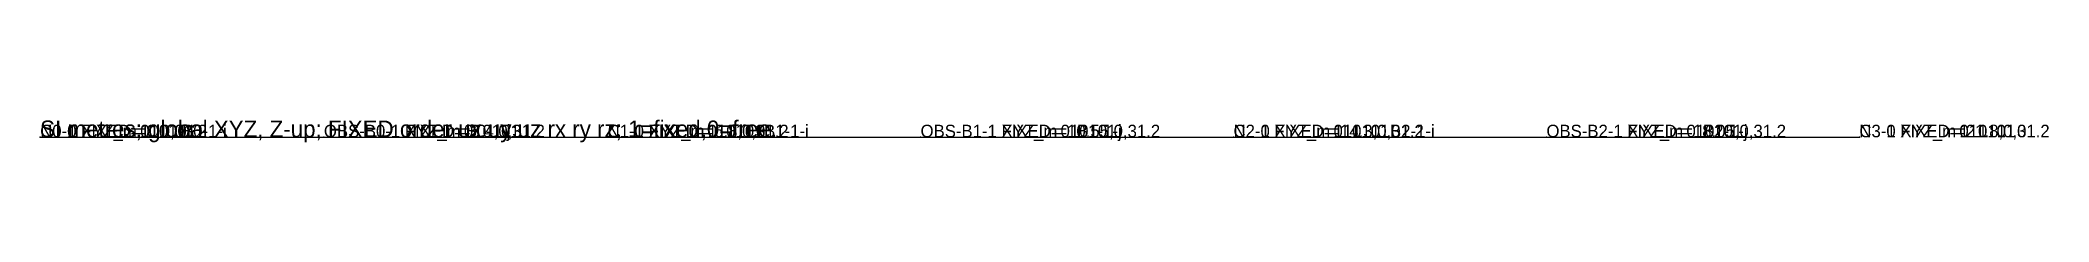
# Model space of a CAD drawing. Header units: metres. Extents: x 0 to 24.1, y -0.1 to 0.2.
import ezdxf

# ---------------------------------------------------------------- set-up
doc = ezdxf.new("R2010")
doc.units = ezdxf.units.M

msp = doc.modelspace()

# ---------------------------------------------------------------- linework, layer by layer
at = {"layer": 'NODE'}
for p in [(0, 0), (0, 0, 31.2), (3.4, 0, 31.2), (6.8, 0), (6.8, 0, 31.2), (10.55, 0, 31.2), (14.3, 0), (14.3, 0, 31.2), (18.05, 0, 31.2), (21.8, 0), (21.8, 0, 31.2)]:
    msp.add_point(p, dxfattribs=at)
at = {"layer": 'STRUCT'}
for p, q in [((0, 0), (0, 0, 31.2)), ((0, 0, 31.2), (3.4, 0, 31.2)), ((3.4, 0, 31.2), (6.8, 0, 31.2)), ((6.8, 0), (6.8, 0, 31.2)), ((6.8, 0, 31.2), (10.55, 0, 31.2)), ((10.55, 0, 31.2), (14.3, 0, 31.2)), ((14.3, 0), (14.3, 0, 31.2)), ((14.3, 0, 31.2), (18.05, 0, 31.2)), ((18.05, 0, 31.2), (21.8, 0, 31.2)), ((21.8, 0), (21.8, 0, 31.2))]:
    msp.add_line(p, q, dxfattribs=at)

# ---------------------------------------------------------------- texts
at = {"layer": 'DRAWING_NOTE'}
msp.add_text('SI metres; global XYZ, Z-up; FIXED order ux uy uz rx ry rz; 1=fixed,0=free.', height=0.2, dxfattribs=at).set_placement((0, 0, 34.2))
at = {"layer": 'MEMBER_ID'}
for s, p in [('C0-1', (0, 0, 15.6)), ('B0-1-i', (1.7, 0, 31.2)), ('B0-1-j', (5.1, 0, 31.2)), ('C1-1', (6.8, 0, 15.6)), ('B1-1-i', (8.675, 0, 31.2)), ('B1-1-j', (12.425, 0, 31.2)), ('C2-1', (14.3, 0, 15.6)), ('B2-1-i', (16.175, 0, 31.2)), ('B2-1-j', (19.925, 0, 31.2)), ('C3-1', (21.8, 0, 15.6))]:
    msp.add_text(s, height=0.15, dxfattribs=at).set_placement(p)
at = {"layer": 'NODE_COORD'}
for s, p in [('N0-0 XYZ_m=0,0,0', (0, 0)), ('N0-1 XYZ_m=0,0,31.2', (0, 0, 31.2)), ('OBS-B0-1 XYZ_m=3.4,0,31.2', (3.4, 0, 31.2)), ('N1-0 XYZ_m=6.8,0,0', (6.8, 0)), ('N1-1 XYZ_m=6.8,0,31.2', (6.8, 0, 31.2)), ('OBS-B1-1 XYZ_m=10.55,0,31.2', (10.55, 0, 31.2)), ('N2-0 XYZ_m=14.3,0,0', (14.3, 0)), ('N2-1 XYZ_m=14.3,0,31.2', (14.3, 0, 31.2)), ('OBS-B2-1 XYZ_m=18.05,0,31.2', (18.05, 0, 31.2)), ('N3-0 XYZ_m=21.8,0,0', (21.8, 0)), ('N3-1 XYZ_m=21.8,0,31.2', (21.8, 0, 31.2))]:
    msp.add_text(s, height=0.15, dxfattribs=at).set_placement(p)
at = {"layer": 'NODE_ID'}
for s, p in [('N0-0', (0, 0)), ('N0-1', (0, 0, 31.2)), ('OBS-B0-1', (3.4, 0, 31.2)), ('N1-0', (6.8, 0)), ('N1-1', (6.8, 0, 31.2)), ('OBS-B1-1', (10.55, 0, 31.2)), ('N2-0', (14.3, 0)), ('N2-1', (14.3, 0, 31.2)), ('OBS-B2-1', (18.05, 0, 31.2)), ('N3-0', (21.8, 0)), ('N3-1', (21.8, 0, 31.2))]:
    msp.add_text(s, height=0.15, dxfattribs=at).set_placement(p)
at = {"layer": 'RESTRAINT'}
for s, p in [('N0-0 FIXED=111111', (0, 0)), ('N0-1 FIXED=010101', (0, 0, 31.2)), ('OBS-B0-1 FIXED=010101', (3.4, 0, 31.2)), ('N1-0 FIXED=111111', (6.8, 0)), ('N1-1 FIXED=010101', (6.8, 0, 31.2)), ('OBS-B1-1 FIXED=010101', (10.55, 0, 31.2)), ('N2-0 FIXED=111111', (14.3, 0)), ('N2-1 FIXED=010101', (14.3, 0, 31.2)), ('OBS-B2-1 FIXED=010101', (18.05, 0, 31.2)), ('N3-0 FIXED=111111', (21.8, 0)), ('N3-1 FIXED=010101', (21.8, 0, 31.2))]:
    msp.add_text(s, height=0.15, dxfattribs=at).set_placement(p)

doc.saveas('drawing.dxf')
